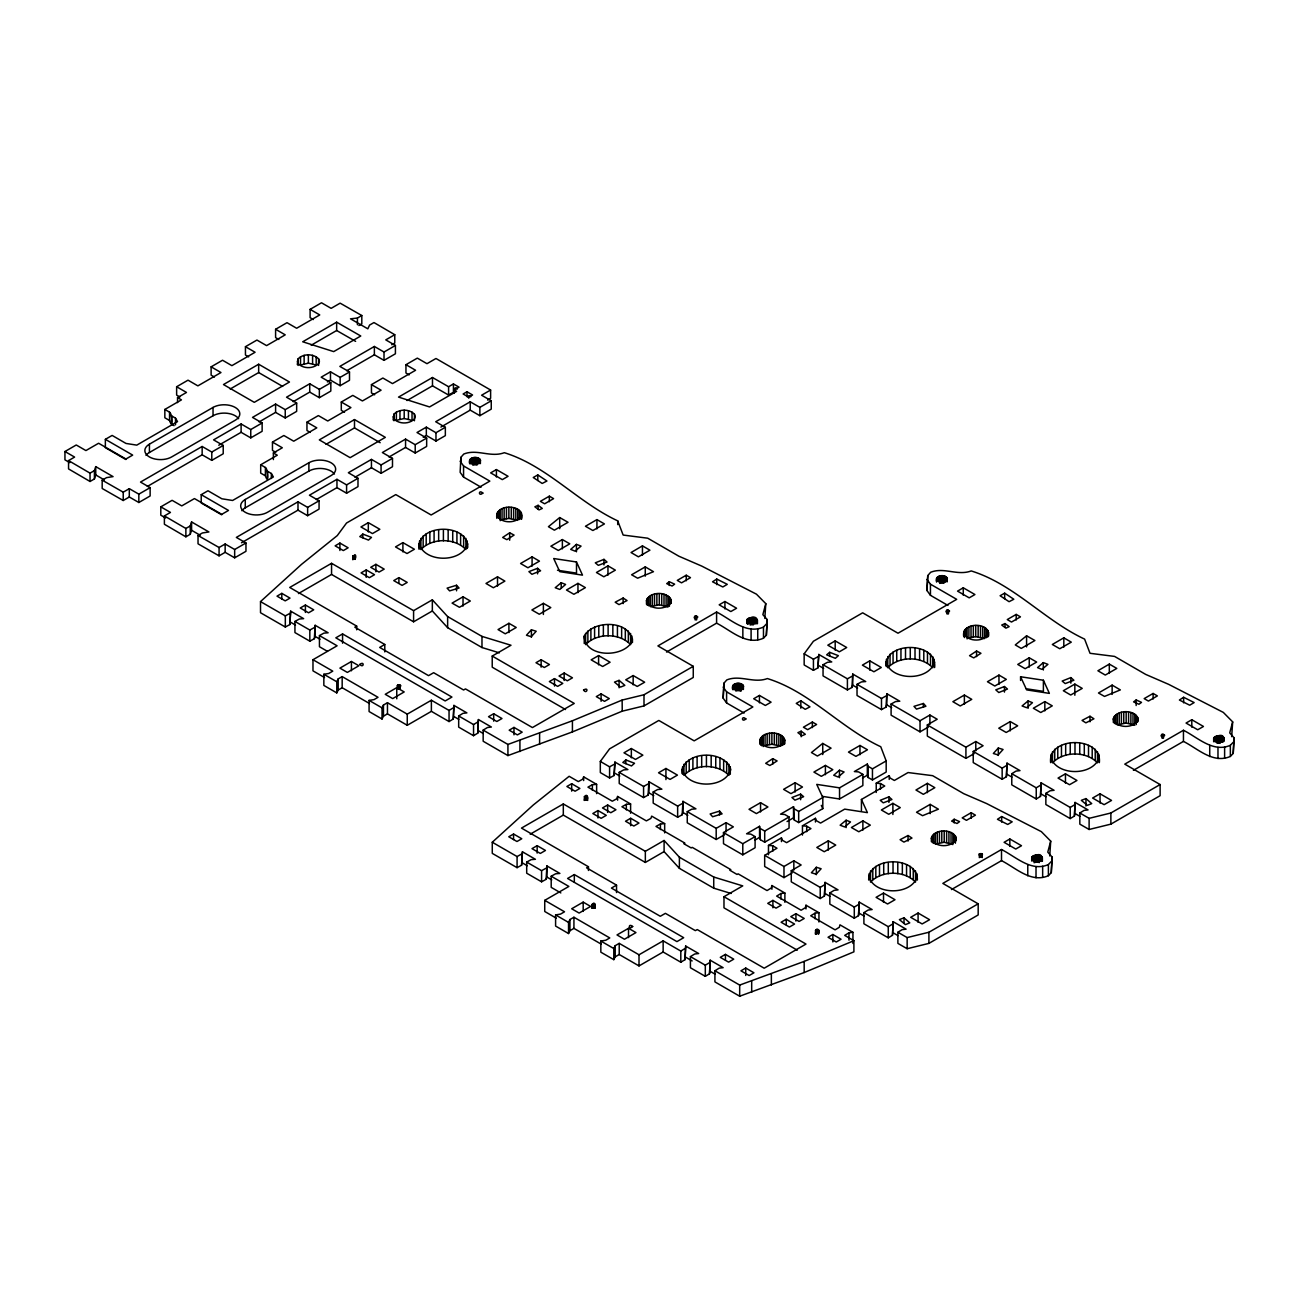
<?xml version="1.0" encoding="UTF-8"?>
<svg xmlns="http://www.w3.org/2000/svg" width="1299" height="1299" viewBox="0 0 1299 1299"><rect width="100%" height="100%" fill="white"/><g stroke="black" fill="none" stroke-linecap="round" stroke-linejoin="round"><path stroke-width="1.5" d="M125.841 459.505L105.365 447.668L105.365 439.338L132.677 455.105L125.922 459.018L98.61 443.251L85.913 450.574L76.251 444.989L64.95 451.516L64.95 459.846L69.789 462.639M64.95 451.516L74.611 457.086L68.555 460.593L68.555 468.923L90.037 481.474L94.421 478.941L95.736 474.947L95.736 466.617L113.062 476.619L106.567 477.626L102.183 480.159L102.183 488.489L123.226 500.505L129.299 496.997L138.831 502.502L150.132 495.974L150.132 487.645L140.503 482.075L202.157 446.483L211.786 452.036L223.217 445.443L223.217 453.773L211.786 460.366L202.157 454.812L147.339 486.459M90.037 481.474L90.037 473.145L68.555 460.593M94.421 478.941L94.421 470.611L95.736 466.617M123.226 500.505L123.226 492.175L129.299 488.668L138.831 494.156L150.132 487.645M129.299 496.997L129.299 488.668M138.831 502.502L138.831 494.156M146.024 455.429A15.685 9.061 0 0 1 149.434 452.49L149.434 444.161L213.036 407.431A15.685 9.061 0 0 1 235.216 407.431A15.685 9.061 0 0 1 235.216 420.243L171.614 456.956A15.685 9.061 0 0 1 149.434 456.956A15.685 9.061 0 0 1 149.434 444.161M221.691 514.826L201.215 503.005L201.215 494.675L228.51 510.442L221.756 514.339L194.444 498.572L181.763 505.896L172.101 500.326L160.8 506.854L160.8 515.183L165.623 517.976M160.8 506.854L170.461 512.423L164.388 515.93L164.388 524.26L185.871 536.812L190.255 534.279L191.586 530.284L191.586 521.954L208.912 531.957L202.417 532.963L198.033 535.497L198.033 543.826L219.076 555.842L225.149 552.335L234.664 557.823L245.966 551.312L245.966 542.966L236.337 537.413L297.991 501.82L307.636 507.373L319.067 500.781L319.067 509.111L307.636 515.703L297.991 510.15L241.484 542.771M164.843 409.445L164.843 417.775L169.552 420.503C172.702 430.229 172.702 414.267 169.552 412.173L164.843 409.445L181.454 399.865L177.541 397.608L177.541 402.609M169.552 420.503L169.552 412.173M171.533 423.929L171.533 415.599M175.511 424.805L175.511 418.148L171.322 415.729M214.4 377.067L211.12 375.167L211.12 366.838L220.976 372.537L197.87 385.868L188.014 380.169L176.632 386.745L176.632 395.091L179.911 396.974M185.871 536.812L185.871 528.466L164.388 515.93M190.255 534.279L190.255 525.949L191.586 521.954M202.157 454.812L202.157 446.483M211.786 460.366L211.786 452.036M149.434 452.49L213.036 415.761L213.036 407.431M219.076 555.842L219.076 547.512L225.149 544.005L234.664 549.493L245.966 542.966M225.149 552.335L225.149 544.005M234.664 557.823L234.664 549.493M241.111 432.323L241.111 423.977L250.756 429.547L262.138 422.971L262.138 431.3L250.756 437.877L241.111 432.323L218.752 445.232M241.874 510.751A15.685 9.061 0 0 1 245.267 507.828L245.267 499.482L308.886 462.769A15.685 9.061 0 0 1 331.066 462.769A15.685 9.061 0 0 1 331.066 475.58L267.464 512.293A15.685 9.061 0 0 1 245.267 512.293A15.685 9.061 0 0 1 245.267 499.482M278.814 339.477L275.599 337.61L275.599 329.28L285.228 334.85L266.587 345.615L256.942 340.062L245.446 346.687L245.446 355.017L248.661 356.884M250.756 437.877L250.756 429.547M230.167 389.018L258.663 372.569L258.663 364.24L289.482 382.02L254.279 402.333L223.477 384.553L258.663 364.24M260.693 464.782L260.693 473.112L265.402 475.824C268.536 485.566 268.536 469.605 265.402 467.494L260.693 464.782L277.288 455.202L273.375 452.945L273.375 459.602M265.402 475.824L265.402 467.494M267.383 479.266L267.383 470.936M271.361 478.47L271.361 473.486L267.156 471.05M310.25 432.405L306.954 430.505L306.954 422.175L316.81 427.858L293.72 441.205L283.864 435.506L272.465 442.082L272.465 450.412L275.761 452.312M275.599 412.4L275.599 404.07L285.244 409.64L296.659 403.047L296.659 411.377L285.244 417.969L275.599 412.4L259.102 421.931M285.244 417.969L285.244 409.64M297.292 364.564L298.137 358.784C303.398 353.507 313.319 353.507 318.58 358.784L319.424 361.236L318.58 363.671C313.319 368.948 303.414 368.948 298.137 363.688L297.292 361.236M297.991 510.15L297.991 501.82M298.137 365.441L298.137 358.784M300.524 356.705L300.524 365.035L308.366 363.168L316.177 365.035L316.177 356.705M304.128 363.655L304.128 355.325M307.636 515.703L307.636 507.373M308.366 363.168L308.366 354.838M245.267 507.828L308.886 471.099L308.886 462.769M327.38 381.922L330.482 380.136L340.127 385.706L349.496 380.298L349.496 371.969L340.127 377.376L330.482 371.806L321.178 377.181L330.823 382.75L330.823 391.08L319.359 397.689L309.73 392.103L309.73 383.773L286.527 397.202L296.659 403.047M358.881 325.546L361.804 323.873L361.804 315.527L340.127 303.154L331.131 308.35L321.502 302.781L310.104 309.357L310.104 317.687L313.319 319.554M312.588 363.655L312.588 355.325M318.58 365.441L318.58 358.784M319.359 397.689L319.359 389.359L309.73 383.773M330.482 380.136L330.482 371.806M311.192 345.209L336.652 330.514L336.652 322.184L360.781 336.003L333.697 351.607L302.716 341.783L336.652 322.184M336.961 487.645L336.961 479.315L346.589 484.884L357.988 478.308L357.988 486.638L346.589 493.214L336.961 487.645L316.307 499.579M340.127 385.706L340.127 377.376M374.648 394.799L371.449 392.947L371.449 384.618L381.078 390.187L362.421 400.953L352.792 395.383L341.296 402.024L341.296 410.354L344.511 412.205M346.589 493.214L346.589 484.884M326.017 444.339L354.497 427.907L354.497 419.577L385.332 437.357L350.129 457.67L319.31 439.89L354.497 419.577M357.42 324.734L357.42 318.06L361.804 315.527M371.449 467.737L371.449 459.408L381.078 464.961L392.493 458.385L392.493 466.714L381.078 473.307L371.449 467.737L354.952 477.269M374.372 354.789L374.372 346.46L384.017 352.029L395.416 345.453L395.416 353.783L384.017 360.359L374.372 354.789L346.752 370.751M381.078 473.307L381.078 464.961M384.017 360.359L384.017 352.029M393.126 419.902L393.97 414.105C399.231 408.844 409.169 408.844 414.43 414.121L415.274 416.573L414.43 419.009C409.153 424.286 399.248 424.286 393.97 419.009L393.126 416.557M393.97 420.779L393.97 414.105M357.42 318.06L350.519 318.823L367.828 328.826L369.582 325.075L373.966 322.558L394.766 334.704L394.766 343.033L391.762 344.755M396.374 412.043L396.374 420.373L404.2 418.505L412.027 420.373L412.027 412.043M399.962 418.992L399.962 410.663M404.2 418.505L404.2 410.175M423.23 437.26L426.332 435.474L435.977 441.043L445.346 435.636L445.346 427.306L435.977 432.713L426.332 427.144L417.011 432.518L426.657 438.088L426.657 446.418L415.209 453.026L405.564 447.441L405.564 439.111L382.361 452.539L392.493 458.385M487.612 400.092L490.616 398.355L490.616 390.025L435.977 358.492L426.981 363.688L417.336 358.118L405.954 364.694L405.954 373.024L409.169 374.875M408.438 418.992L408.438 410.663M414.43 420.779L414.43 414.121M415.209 453.026L415.209 444.696L405.564 439.111M426.332 435.474L426.332 427.144M407.042 400.547L432.486 385.835L432.486 377.506L448.593 386.729L453.432 383.936L459.034 387.167L454.212 389.944L454.212 393.272M435.977 441.043L435.977 432.713M432.486 385.835L448.593 395.058L448.593 386.729M470.222 410.127L470.222 401.797L479.867 407.366L491.249 400.79L491.249 409.12L479.867 415.696L470.222 410.127L440.881 427.079M479.867 415.696L479.867 407.366M469.735 460.106C469.962 464.977 479.558 465.074 480.516 460.512C478.633 455.202 467.007 456.988 469.735 463.824M496.884 518.398C493.88 502.859 525.981 503.606 521.516 519.308M732.75 685.969C732.993 690.841 742.59 690.938 743.548 686.375C741.664 681.049 730.038 682.836 732.75 689.688M760.077 739.147C760.613 750.254 782.501 750.481 784.71 740.057C781.235 729.259 757.382 730.834 759.915 744.246M936.595 578.347C936.839 583.219 946.435 583.316 947.393 578.737C945.51 573.427 933.884 575.213 936.595 582.049M963.761 636.624C960.692 621.799 990.958 621.474 988.555 636.137M988.555 632.418C986.087 642.485 966.959 642.518 963.761 632.905M419.057 549.315C415.956 523.351 468.225 522.442 467.737 547.464M467.737 543.745C462.152 563.035 424.643 563.035 419.057 543.745M584.241 636.104C584.615 657.603 623.147 658.236 631.98 641.576C631.606 620.078 593.075 619.444 584.241 636.104L584.241 643.525M682.089 769.609C687.674 750.319 725.183 750.319 730.769 769.609C725.183 788.899 687.674 788.899 682.089 769.609L682.089 773.327M885.934 665.689C885.447 640.683 937.716 641.576 934.614 667.54M868.69 880.04C868.154 855.749 917.906 855.749 917.37 880.04M934.614 661.987C929.029 681.277 891.52 681.277 885.934 661.987M868.69 876.338C874.276 895.628 911.784 895.628 917.37 876.338M1050.647 762.643C1047.514 735.916 1102.461 735.916 1099.327 762.643M1099.327 757.073C1093.742 776.364 1056.233 776.364 1050.647 757.073M327.478 651.367L319.44 646.723L319.44 635.584L337.107 645.798L312.978 659.713L332.771 671.145L328.761 673.467L323.841 674.278L323.841 685.417L336.782 692.903L336.782 681.764L338.178 678.906L342.173 676.6L378.025 697.303L374.031 699.609L369.078 700.405L369.078 711.543L382.036 719.013L382.036 707.874L383.449 705.032L387.459 702.727L387.459 713.865L407.253 725.28L431.382 711.349L449.064 721.562L453.286 718.997L453.919 705.406L466.893 712.891L462.947 713.362L458.677 715.976L458.677 727.115L473.55 735.705L477.772 733.139L478.405 719.549L491.379 727.034L487.45 727.505L483.163 730.119L483.163 741.242L507.925 755.58L572.421 731.905L622.14 711.202L643.995 705.893L693.26 677.461L693.26 666.322L657.911 645.912L716.593 612.024L716.593 623.163C730.899 630.372 746.178 645.847 763.471 638.215L766.361 635.162L767.173 619.542L762.854 614.654L765.793 603.645L756.44 594.163L701.769 566.104L678.809 556.183L647.714 538.192L623.147 535.058L617.723 520.867C577.617 502.145 547.025 465.886 504.353 452.702C490.551 457.865 477.106 448.642 463.775 454.049L460.885 457.345L460.138 472.333L463.564 477.09L481.068 487.19M766.361 635.162L767.173 619.542M951.453 889.555L1001.513 860.652C1015.834 867.862 1031.097 883.336 1048.39 875.705L1051.281 872.652L1052.093 857.031L1047.773 852.144L1050.712 841.135L1041.36 831.652L986.688 803.594L963.728 793.673L932.65 775.682L908.066 772.548L894.361 780.472L890.026 777.971L889.214 775.698L876.24 783.183L876.24 792.471M1051.281 872.652L1052.093 857.031M928.265 727.115L920.033 731.857L891.098 715.164L891.098 704.026L920.033 720.734L929.905 715.035L937.196 719.24L927.324 724.939L965.92 747.217L975.793 741.518L983.099 745.74L973.227 751.439L973.227 762.578L1002.162 779.286L1006.4 776.721L1007.017 763.13L1019.991 770.616L1016.062 771.086L1011.775 773.701L1011.775 784.84L1036.245 798.966L1040.483 796.401L1041.1 782.81L1054.074 790.295L1050.144 790.766L1045.857 793.38L1045.857 804.519L1070.214 818.581L1074.452 816.016L1075.069 802.425L1088.042 809.91L1084.113 810.381L1079.826 812.995L1079.826 824.134L1089.114 829.476L1110.872 824.134L1160.121 795.686L1160.121 784.547L1124.772 764.137L1183.454 730.265L1183.454 741.404C1197.775 748.614 1213.055 764.072 1230.348 756.44L1233.222 753.404L1234.05 737.783L1229.715 732.88L1232.67 721.871L1223.317 712.404L1168.645 684.346L1145.686 674.408L1114.591 656.417L1090.023 653.3L1084.6 639.108C1044.493 620.37 1013.902 584.128 971.23 570.943C957.428 576.09 943.983 566.884 930.652 572.274L927.762 575.587L926.999 590.558L930.441 595.315L947.945 605.431M1233.222 753.404L1234.05 737.783M744.1 713.054L726.596 702.954L723.17 698.18L723.916 683.209L726.807 679.913C740.138 674.506 753.582 683.712 767.384 678.565C810.056 691.75 840.648 727.992 880.754 746.73L886.178 760.922L886.178 772.061L872.457 779.968L868.138 777.484L867.326 775.211L867.326 764.072L854.352 771.557L858.59 771.915L862.861 774.383L862.861 785.522L839.544 798.982L822.429 796.384M723.17 698.18L723.916 683.209M926.999 590.558L927.762 575.587M646.48 600.56C649.679 590.964 668.806 590.996 671.274 601.047C668.059 610.644 648.932 610.611 646.48 600.56L646.48 604.262M746.795 619.818C755.693 633.928 763.552 609.361 746.795 619.818L746.795 623.536M931.399 838.05C934.598 828.453 953.726 828.486 956.194 838.537C952.979 848.133 933.851 848.101 931.399 838.05L931.399 841.752M1031.715 857.308C1040.613 871.418 1048.472 846.851 1031.715 857.308L1031.715 861.026M1113.357 718.785C1116.555 709.189 1135.683 709.222 1138.135 719.273C1134.936 728.885 1115.809 728.853 1113.357 718.785L1113.357 722.504M1213.672 738.059C1222.57 752.17 1230.429 727.586 1213.672 738.059L1213.672 741.761M453.286 718.997L453.919 705.406M477.772 733.139L478.405 719.549M560.827 892.933L551.198 887.363L551.198 876.224L568.865 886.438L544.736 900.353L564.529 911.784L560.519 914.106L555.599 914.918L555.599 926.057L568.54 933.543L568.54 922.404L569.936 919.546L573.931 917.24L609.783 937.943L605.789 940.249L600.836 941.044L600.836 952.183L613.794 959.652L613.794 948.53L615.206 945.688L619.217 943.366L619.217 954.505L639.011 965.92L663.139 952.005L680.806 962.202L685.044 959.636L685.677 946.045L698.651 953.531L694.705 954.002L690.418 956.616L690.418 967.755L705.308 976.345L709.53 973.779L710.163 960.188L723.137 967.674L719.191 968.145L714.921 970.759L714.921 981.898L739.683 996.219L804.178 972.545L853.898 951.842L853.898 940.703L844.707 935.394L848.994 932.796L852.94 932.325L852.94 943.464M685.044 959.636L685.677 946.045M709.53 973.779L710.163 960.188M784.888 902.302L784.888 893.03L771.915 885.545L771.281 887.996L767.043 890.562L738.108 873.837L737.036 874.454L729.794 870.216L730.817 869.632L692.221 847.354L691.198 847.938L683.842 843.749L684.914 843.132L655.979 826.424L660.428 823.988L664.666 823.631L664.666 832.903M818.955 921.998L818.955 912.71L805.981 905.224L805.364 907.676L801.126 910.242L776.656 896.099L780.943 893.501L784.888 893.03M792.195 872.863L783.979 877.621L764.673 866.482L764.673 855.343L783.979 866.482L793.835 860.782L801.142 864.988L791.27 870.687L791.27 881.826L820.221 898.535L824.443 895.969L825.076 882.378L838.05 889.88L834.104 890.351L829.834 892.949L829.834 904.088L854.287 918.214L858.525 915.649L859.159 902.074L872.132 909.56L868.187 910.031L863.9 912.629L863.9 923.768L888.272 937.829L892.494 935.264L893.127 921.673L906.101 929.175L902.156 929.646L897.885 932.244L897.885 943.383L907.157 948.725L928.915 943.383L978.179 914.951L978.179 903.812L942.83 883.401L1001.513 849.514C1015.834 856.723 1031.097 872.197 1048.39 864.566L1051.281 861.513M824.443 895.969L825.076 882.378M858.525 915.649L859.159 902.074M892.494 935.264L893.127 921.673M1006.4 776.721L1007.017 763.13M1040.483 796.401L1041.1 782.81M1074.452 816.016L1075.069 802.425M764.819 618.454L765.793 603.645M1049.738 855.944L1050.712 841.135M1231.679 736.679L1232.67 721.871M460.138 461.194L463.564 465.951L489.837 481.117L431.138 514.989L395.789 494.594L346.541 523.026L337.285 535.578L301.514 564.367L260.514 601.599L260.514 612.738L285.325 627.027L289.839 624.559L290.667 611.147L303.641 618.649L299.387 619.006L294.938 621.442L294.938 632.581L309.828 641.17L314.342 638.702L315.154 636.429L315.154 625.29L328.127 632.775L323.873 633.149L319.44 635.584M289.839 624.559L290.667 611.147M314.342 638.702L315.154 625.29M596.631 793.624L596.631 784.352L583.657 776.851L582.845 779.124L578.315 781.592L569.141 776.299L533.272 805.007L492.272 842.239L492.272 853.378L517.083 867.667L521.597 865.199L522.425 851.787L535.399 859.289L531.145 859.646L526.696 862.081L526.696 873.22L541.586 881.81L546.1 879.342L546.911 877.069L546.911 865.93L559.885 873.431L555.631 873.789L551.198 876.224M521.597 865.199L522.425 851.787M546.1 879.342L546.911 865.93M723.17 687.057L726.596 691.815L752.868 706.965L694.169 740.852L658.82 720.442L609.572 748.874L600.317 761.441L600.317 772.58L609.588 777.955L614.102 775.487L614.93 762.075L627.904 769.56L623.65 769.917L619.201 772.369L619.217 783.508L643.573 797.57L648.087 795.102L648.899 792.828L648.899 781.689L661.873 789.175L657.619 789.532L653.186 791.984L653.186 803.123L677.64 817.233L682.154 814.765L682.965 812.492L682.965 801.353L695.939 808.839L691.701 809.212L687.252 811.648L687.252 822.787L716.187 839.495L724.42 834.737M614.102 775.487L614.93 762.075M630.6 813.239L630.6 803.951L617.626 796.466L616.814 798.739L612.3 801.207L587.944 787.145L592.376 784.71L596.631 784.352M648.087 795.102L648.899 781.689M682.154 814.765L682.965 801.353M926.999 579.419L930.441 584.177L956.697 599.342L898.015 633.23L862.666 612.819L813.418 641.251L804.162 653.819L804.162 664.958L813.434 670.333L817.948 667.865L818.776 654.452L831.75 661.938L827.495 662.295L823.046 664.747L823.046 675.886L847.403 689.948L851.917 687.463L852.745 685.19L852.745 674.051L865.719 681.553L861.464 681.91L857.015 684.346L857.031 695.485L881.485 709.611L885.999 707.143L886.811 704.87L886.811 693.731L899.785 701.216L895.547 701.574L891.098 704.026M817.948 667.865L818.776 654.452M851.917 687.463L852.745 674.051M885.999 707.143L886.811 693.731M521.516 515.589C517.018 523.968 500.212 524 496.884 514.68M336.782 692.903L338.178 690.045L338.178 678.906M568.54 933.543L569.936 930.685L569.936 919.546M382.036 719.013L383.449 716.171L383.449 705.032M613.794 959.652L615.206 956.811L615.206 945.688M815.447 930.474C823.469 937.391 815.675 921.527 815.447 934.192M531.421 629.788L526.468 635.243L531.226 636.705L536.211 631.249L531.421 629.788L531.421 637.224M816.34 867.277L811.388 872.733L816.145 874.195L821.13 868.739L816.34 867.277L816.34 874.714M998.298 748.029L993.345 753.485L998.103 754.93L1003.072 749.474L998.298 748.029L998.298 755.45M465.886 538.371L465.886 549.509C454.601 537.705 432.194 537.705 420.908 549.509L420.908 538.371M630.6 633.457L630.6 644.596C619.314 632.808 596.907 632.808 585.622 644.596L585.622 633.457M728.918 764.234L728.918 775.373C717.633 763.568 695.225 763.568 683.94 775.373L683.94 764.234M932.763 656.596L932.763 667.735C921.478 655.946 899.07 655.946 887.785 667.735L887.785 656.596M915.519 870.947L915.519 882.086C904.234 870.298 881.826 870.298 870.541 882.086L870.541 870.947M1097.476 751.699L1097.476 762.838C1086.191 751.033 1063.767 751.033 1052.499 762.838L1052.499 751.699M716.593 612.024C730.899 619.25 746.178 634.708 763.471 627.076L766.361 624.023M1183.454 730.265C1197.775 737.475 1213.055 752.933 1230.348 745.301L1233.222 742.265M584.274 796.725C590.688 805.266 586.109 787.08 584.274 800.444M591.938 904.51C598.287 912.824 593.611 895.011 591.938 908.212M979.332 853.898C978.423 858.964 986.802 852.404 979.332 853.898L979.332 857.616M576.447 544.378L570.683 549.396L575.051 551.133L581.059 546.116L576.447 544.378L576.447 551.799M839.463 770.226L833.714 775.243L838.082 776.997L844.09 771.979L839.463 770.226L839.479 777.663M1043.308 662.604L1037.544 667.621L1041.928 669.375L1047.936 664.357L1043.308 662.604L1043.308 670.024M362.811 534.084L359.791 536.617L368.478 540.092L371.498 537.413L362.811 534.084L362.827 537.802M561.217 582.715L555.209 587.716L559.82 589.47L565.585 584.453L561.217 582.715L561.217 588.285M625.842 759.947L622.822 762.481L631.509 765.939L634.529 763.276L625.842 759.947L625.842 763.666M829.688 652.325L826.667 654.842L835.354 658.317L838.375 655.654L829.688 652.325L829.688 656.044M846.136 820.205L840.128 825.206L844.74 826.96L850.504 821.942L846.136 820.205L846.136 827.625M1028.077 700.94L1022.069 705.958L1026.697 707.711L1032.461 702.694L1028.077 700.94L1028.077 708.361M559.707 517.554L548.422 526.696L554.381 530.187L568.036 522.295L559.707 517.554L559.707 528.693M822.738 743.418L811.453 752.543L817.396 756.034L831.068 748.159L822.738 743.418L822.738 754.557M1026.583 635.796L1015.298 644.921L1021.241 648.412L1034.913 640.521L1026.583 635.796L1026.583 646.918M669.277 581.741L666.696 583.641L672.103 586.028L674.636 584.144L669.277 581.741L669.277 585.459M954.197 819.231L951.631 821.13L957.022 823.517L959.571 821.634L954.197 819.231L954.197 822.949M1136.154 699.966L1133.572 701.882L1138.979 704.269L1141.512 702.369L1136.154 699.966L1136.154 705.536M352.76 555.923C357.128 565.438 356.283 546.441 352.76 559.642M509.679 532.801L502.664 537.461L506.854 539.67L514.095 535.074L509.679 532.801L509.679 540.222M772.71 758.665L765.696 763.309L769.885 765.517L777.111 760.938L772.71 758.665L772.71 764.234M976.556 651.026L969.541 655.686L973.73 657.895L980.956 653.3L976.556 651.026L976.556 656.596M716.756 579.062L712.534 581.806L722.829 586.969L727.278 584.339L716.756 579.062L716.756 584.631M1183.633 697.287L1179.395 700.031L1189.705 705.211L1194.154 702.564L1183.633 697.287L1183.633 702.856M1001.675 816.551L997.453 819.296L1007.748 824.459L1012.197 821.829L1001.675 816.551L1001.675 822.121M818.955 912.71L815.025 913.181L810.738 915.779L835.095 929.857L839.333 927.275L839.95 924.839L852.94 932.325M449.064 721.562L449.048 710.423L453.286 707.858M473.55 735.705L473.55 724.566L477.772 722M680.806 962.202L680.806 951.063L685.044 948.497M1002.162 779.286L1002.162 768.147L1006.4 765.582M820.221 898.535L820.221 887.396L824.443 884.83M705.308 976.345L705.308 965.206L709.53 962.64M1036.245 798.966L1036.245 787.827L1040.483 785.262M854.287 918.214L854.287 907.092L858.525 904.526M1070.214 818.581L1070.214 807.442L1074.452 804.877M888.272 937.829L888.272 926.69L892.494 924.125M642.453 545.872L631.038 552.53L638.41 556.833L649.922 550.191L642.453 545.872L642.453 555.16M1109.314 664.098L1097.899 670.771L1105.287 675.058L1116.799 668.417L1109.314 664.098L1109.314 673.385M927.372 783.362L915.957 790.019L923.329 794.322L934.842 787.681L927.372 783.362L927.372 792.65M368.315 522.653L360.943 526.956L372.456 533.58L379.844 529.294L368.315 522.653L368.315 531.941M402.901 542.625L395.513 546.911L407.025 553.536L414.413 549.25L402.901 542.625L402.901 551.896M631.346 748.516L623.975 752.803L635.487 759.444L642.875 755.157L631.346 748.516L631.346 757.788M835.192 640.894L827.82 645.181L839.333 651.806L846.704 647.519L835.192 640.894L835.192 650.166M665.932 768.472L658.544 772.775L670.057 779.4L677.445 775.113L665.932 768.472L665.932 779.611M869.762 660.85L862.39 665.137L873.902 671.778L881.29 667.491L869.762 660.85L869.762 670.138M562.37 539.556L550.873 546.213L558.31 550.467L569.79 543.826L562.37 539.556L562.37 548.844M596.939 519.6L585.443 526.257L592.88 530.512L604.425 523.919L596.939 519.6L596.939 528.888M543.388 603.337L531.892 609.978L539.312 614.248L550.808 607.591L543.388 603.337L543.388 614.476M577.958 583.381L566.478 590.022L573.898 594.293L585.394 587.635L577.958 583.381L577.958 592.653M825.401 765.42L813.905 772.077L821.341 776.331L832.821 769.69L825.401 765.42L825.401 774.707M859.97 745.464L848.474 752.105L855.911 756.375L867.456 749.783L859.97 745.464L859.97 754.735M1029.246 657.797L1017.75 664.438L1025.171 668.709L1036.667 662.052L1029.246 657.797L1029.246 667.069M1063.816 637.825L1052.32 644.483L1059.757 648.737L1071.285 642.144L1063.816 637.825L1063.816 647.113M1010.249 721.578L998.769 728.219L1006.189 732.474L1017.685 725.832L1010.249 721.578L1010.249 730.85M1044.834 701.606L1033.338 708.247L1040.775 712.518L1052.271 705.86L1044.834 701.606L1044.834 710.894M828.307 840.826L816.811 847.468L824.248 851.738L835.744 845.081L828.307 840.826L828.307 850.114M862.877 820.871L851.397 827.512L858.818 831.766L870.314 825.125L862.877 820.871L862.877 830.142M275.599 329.28L287.014 322.688L296.643 328.257L319.749 314.926L310.104 309.357M211.12 366.838L222.535 360.245L231.888 365.652L255.091 352.256L245.446 346.687M105.365 439.338L112.136 435.425L126.003 443.446L136.768 445.135L177.508 421.607L175.511 418.148M177.541 397.608L186.488 392.444L176.632 386.745M90.037 473.145L94.421 470.611M374.372 346.46L339.851 366.399L349.496 371.969M394.766 334.704L385.771 339.883L395.416 345.453M241.111 423.977L213.588 439.874L223.217 445.443M275.599 404.07L252.509 417.401L262.138 422.971M293.152 401.7L309.73 392.103M319.359 389.359L330.823 382.75M371.449 384.618L382.864 378.025L392.493 383.595L415.583 370.264L405.954 364.694M306.954 422.175L318.369 415.583L327.738 420.99L350.925 407.594L341.296 402.024M201.215 494.675L207.986 490.762L221.853 498.784L232.618 500.472L273.358 476.944L271.361 473.486M273.375 452.945L282.321 447.782L272.465 442.082M432.486 377.506L398.549 397.104L429.547 406.944L456.631 391.34L454.212 389.944M185.871 528.466L190.255 525.949M448.593 395.058L453.432 392.266L453.432 383.936M466.991 391.762L463.126 393.987L468.728 397.218L472.576 394.993L466.991 391.762L466.991 396.747M470.222 401.797L435.701 421.737L445.346 427.306M490.616 390.025L481.604 395.221L491.249 400.79M336.961 479.315L309.422 495.211L319.067 500.781M371.449 459.408L348.343 472.739L357.988 478.308M389.002 457.021L405.564 447.441M415.209 444.696L426.657 438.088M339.916 543.063L335.126 545.84L343.326 550.581L348.132 547.805L339.916 543.063L339.916 550.5M413.585 610.66L432.34 599.829L432.34 610.968L413.585 621.799L413.585 610.66L331.554 563.311L289.726 587.457L356.689 626.102L356.689 629.82M281.802 593.367L277.012 596.144L285.212 600.869L290.018 598.108L281.802 593.367L281.802 598.936M496.413 469.572L490.665 472.885L502.323 479.623L508.071 476.295L496.413 469.572L496.413 476.993M298.445 593.562L331.554 574.45L413.585 621.799M305.411 605.025L300.248 607.997L308.561 612.803L313.709 609.816L305.411 605.025L305.411 612.446M366.221 569.92L361.073 572.891L369.371 577.682L374.518 574.71L366.221 569.92L366.221 577.341M375.882 564.334L370.735 567.306L379.032 572.096L384.195 569.124L375.882 564.334L375.882 571.755M398.907 577.633L393.759 580.604L402.073 585.394L407.22 582.423L398.907 577.633L398.907 583.202M549.347 496.169L540.384 501.349L544.638 503.801L553.585 498.637L549.347 496.169L549.347 501.739M342.563 633.928L335.824 637.825L445.184 700.957L451.938 697.06L342.563 633.928L342.563 643.2M356.689 626.102L354.822 627.19L384.78 644.483L384.78 651.919M463.029 596.793L452.084 603.109L459.44 607.299L470.319 601.015L463.029 596.793L463.029 606.081M351.428 661.483L339.916 668.124L347.353 672.427L358.865 665.77L351.428 661.483L351.428 670.771M384.78 644.483L379.681 647.422L428.54 675.642L433.639 672.703L463.597 689.996L465.48 688.908L532.428 727.57L574.255 703.425L492.224 656.06L510.978 645.246L481.978 636.396L447.635 616.57L432.34 599.829M338.178 690.045L342.173 687.723L369.484 703.506M396.763 687.658L385.251 694.299L392.688 698.602L404.2 691.945L396.763 687.658L396.763 698.797M508.916 623.293L498.037 629.577L505.279 633.815L516.223 627.498L508.916 623.293L508.916 632.581M383.449 716.171L387.459 713.865M645.262 566.884L631.59 574.775L637.647 578.201L653.462 571.69L645.262 566.884L645.262 576.155M387.459 702.727L407.253 714.141L431.382 700.226L449.048 710.423M686.245 575.213L677.282 580.393L681.537 582.845L690.5 577.665L686.245 575.213L686.245 580.783M541.147 659.746L535.984 662.717L544.297 667.507L549.445 664.536L541.147 659.746L541.147 667.166M493.685 713.736L488.521 716.707L496.835 721.497L501.982 718.526L493.685 713.736L493.685 721.156M554.494 678.614L549.347 681.585L557.661 686.392L562.808 683.404L554.494 678.614L554.511 686.051M564.172 673.028L559.025 676.016L567.322 680.806L572.469 677.834L564.172 673.028L564.172 680.465M724.923 601.502L719.175 604.814L730.834 611.553L736.582 608.241L724.923 601.502L724.923 608.922M513.982 727.408L509.176 730.184L517.392 734.909L522.182 732.149L513.982 727.408L513.982 734.828M666.533 652.066L716.593 623.163M601.096 693.861L596.29 696.621L604.506 701.363L609.296 698.602L601.096 693.861L601.096 701.281M483.163 730.119L507.925 744.441L572.421 720.766L622.14 700.064L643.995 694.754L693.26 666.322M571.674 783.719L566.884 786.48L575.084 791.221L579.89 788.444L571.674 783.719L571.674 791.14M645.343 851.3L664.098 840.469L664.098 851.608L645.343 862.439L645.343 851.3L563.311 803.951L521.484 828.096L588.447 866.742L588.447 870.46M513.56 834.007L508.77 836.783L516.97 841.508L521.776 838.748L513.56 834.007L513.56 839.576M759.444 695.436L753.696 698.748L765.355 705.471L771.086 702.158L759.444 695.436L759.444 702.856M530.203 834.202L563.311 815.09L645.343 862.439M963.273 587.798L957.542 591.126L969.2 597.849L974.932 594.536L963.273 587.798L963.273 595.234M537.153 845.665L532.005 848.637L540.319 853.443L545.466 850.455L537.153 845.665L537.153 853.102M597.978 810.56L592.831 813.531L601.128 818.321L606.276 815.35L597.978 810.56L597.978 817.98M607.64 804.974L602.492 807.946L610.79 812.736L615.953 809.764L607.64 804.974L607.64 812.395M630.664 818.273L625.517 821.244L633.815 826.034L638.978 823.063L630.664 818.273L630.664 825.693M812.362 722.033L803.415 727.213L807.669 729.665L816.616 724.485L812.362 722.033L812.362 727.602M1016.208 614.411L1007.261 619.574L1011.499 622.042L1020.462 616.863L1016.208 614.411L1016.208 619.98M574.32 874.568L567.582 878.465L676.941 941.613L683.696 937.699L574.32 874.568L574.32 881.989M588.447 866.742L586.563 867.829L616.538 885.122L616.538 892.559M583.186 902.123L571.674 908.764L579.11 913.067L590.623 906.426L583.186 902.123L583.186 911.411M616.538 885.122L611.439 888.078L660.298 916.282L665.397 913.343L695.355 930.636L697.238 929.564L764.185 968.21L805.997 944.064L723.981 896.716L742.736 885.886L713.736 877.036L679.393 857.21L664.098 840.469M687.252 811.648L716.187 828.356L726.06 822.657L733.35 826.862L723.478 832.562L723.494 843.701L742.784 854.839L755.092 847.744L755.092 836.605L750.838 834.137L746.584 833.779L759.558 826.294L760.37 839.69L764.705 842.19L789.061 828.129L789.061 816.99L784.807 814.522L780.553 814.164L793.527 806.679L794.355 820.091L798.674 822.576L822.803 808.644L822.803 797.505L816.73 784.385L839.544 787.843L862.861 774.383M569.936 930.685L573.931 928.379L601.242 944.146M723.478 832.562L742.784 843.701L755.092 836.605M760.37 828.567L764.705 831.051L789.061 816.99M794.355 808.952L798.674 811.437L822.803 797.505M867.326 764.072L868.138 766.345L872.457 768.846L886.178 760.922M754.703 840.226L759.558 837.417L759.558 826.294M787.048 821.553L793.527 817.818L793.527 806.679M862.455 778.02L867.326 775.211M768.472 854.693L768.472 845.405L781.446 837.92L782.274 840.193L786.593 842.678L810.949 828.616L806.695 826.164L802.457 825.791L802.457 835.078M802.457 825.791L815.431 818.305L816.243 820.578L820.562 823.079L844.691 809.131L867.423 812.638L861.432 799.47L884.749 786.009L880.495 783.557L876.24 783.183M628.521 928.298L617.009 934.939L624.446 939.242L635.958 932.585L628.521 928.298L628.521 937.586M764.673 855.343L776.981 848.231L772.726 845.763L768.472 845.405M615.206 956.811L619.217 954.505M927.324 724.939L927.324 736.078L965.92 758.356L974.153 753.615M619.217 943.366L639.011 954.781L663.139 940.866L680.806 951.063M1112.139 685.109L1098.467 693L1104.523 696.426L1120.339 689.915L1112.139 685.109L1112.139 694.397M930.181 804.373L916.526 812.248L922.566 815.691L938.381 809.18L930.181 804.373L930.181 813.645M772.905 900.386L767.741 903.357L776.055 908.147L781.202 905.176L772.905 900.386L772.905 907.806M1153.122 693.455L1144.159 698.618L1148.413 701.07L1157.377 695.907L1153.122 693.455L1153.122 699.024M725.443 954.375L720.279 957.347L728.593 962.137L733.74 959.165L725.443 954.375L725.443 959.945M786.252 919.254L781.105 922.241L789.402 927.031L794.566 924.06L786.252 919.254L786.252 924.823M795.93 913.684L790.782 916.656L799.08 921.446L804.227 918.474L795.93 913.684L795.93 921.105M971.165 812.703L962.202 817.883L966.456 820.335L975.419 815.155L971.165 812.703L971.165 818.273M745.74 968.047L740.933 970.824L749.15 975.549L753.94 972.789L745.74 968.047L745.74 975.468M1191.8 719.727L1186.052 723.056L1197.71 729.778L1203.459 726.466L1191.8 719.727L1191.8 727.164M832.854 934.501L828.048 937.261L836.264 942.002L841.054 939.242L832.854 934.501L832.854 941.921M1009.843 838.992L1004.095 842.304L1015.753 849.043L1021.501 845.73L1009.843 838.992L1009.843 846.412M1133.41 770.307L1183.454 741.404M1079.826 812.995L1089.114 818.338L1110.872 812.995L1160.121 784.547M897.885 932.244L907.157 937.586L928.915 932.244L978.179 903.812M497.517 576.821L485.988 583.462L493.376 587.749L504.889 581.108L497.517 576.821L497.517 586.109M532.087 556.865L520.574 563.49L527.946 567.777L539.458 561.152L532.087 556.865L532.087 566.137M607.964 565.861L596.452 572.502L603.84 576.788L615.353 570.147L607.964 565.861L607.964 575.148M598.595 655.589L591.159 659.843L602.655 666.501L610.092 662.23L598.595 655.589L598.595 664.861M633.165 675.545L625.745 679.815L637.224 686.457L644.661 682.202L633.165 675.545L633.165 684.833M760.548 802.685L749.02 809.309L756.408 813.596L767.92 806.971L760.548 802.685L760.548 811.956M795.118 782.712L783.589 789.354L790.977 793.64L802.49 787.015L795.118 782.712L795.118 792M964.378 695.046L952.865 701.687L960.253 705.974L971.766 699.349L964.378 695.046L964.378 704.334M998.963 675.09L987.435 681.731L994.823 686.018L1006.335 679.377L998.963 675.09L998.963 684.378M1074.841 684.102L1063.329 690.727L1070.701 695.014L1082.229 688.389L1074.841 684.102L1074.841 695.241M892.884 803.35L881.371 809.991L888.76 814.278L900.272 807.637L892.884 803.35L892.884 814.489M1065.456 773.814L1058.035 778.085L1069.515 784.726L1076.952 780.472L1065.456 773.814L1065.456 783.102M883.515 893.079L876.078 897.333L887.574 903.99L895.011 899.72L883.515 893.079L883.515 902.35M1100.042 793.786L1092.605 798.041L1104.101 804.682L1111.538 800.428L1100.042 793.786L1100.042 803.058M918.084 913.035L910.664 917.305L922.144 923.946L929.581 919.692L918.084 913.035L918.084 922.322M537.802 474.931L533.24 477.512L542.186 483.455L546.944 481.02L537.802 474.931L537.802 480.5M800.833 700.794L796.255 703.376L805.218 709.319L809.975 706.867L800.833 700.794L800.833 708.215M1004.663 593.172L1000.1 595.738L1009.063 601.697L1013.821 599.245L1004.663 593.172L1004.663 598.742M630.6 803.951L626.345 804.325L621.912 806.76L646.366 820.887L650.88 818.402L651.692 816.129L664.666 823.631M260.514 601.599L285.325 615.888L289.839 613.42M294.938 621.442L309.828 630.031L314.342 627.563M600.317 761.441L609.588 766.816L614.102 764.348M804.162 653.819L813.434 659.194L817.948 656.726M619.201 772.369L643.573 786.431L648.087 783.963M492.272 842.239L517.083 856.544L521.597 854.06M823.046 664.747L847.403 678.809L851.917 676.324M526.696 862.081L541.586 870.671L546.1 868.203M653.186 791.984L677.64 806.094L682.154 803.626M857.015 684.346L881.485 698.472L885.999 696.004M623.13 598.027L615.174 602.2L619.006 604.62L627.06 600.576L623.13 598.027L623.13 603.597M1089.991 716.252L1082.051 720.425L1085.867 722.845L1093.937 718.802L1089.991 716.252L1089.991 721.822M908.05 835.517L900.093 839.69L903.925 842.109L911.979 838.066L908.05 835.517L908.05 841.086M397.754 684.979L396.893 686.034L398.062 686.992L400.936 685.84L397.754 684.979L397.754 688.697M538.127 505.327L534.863 506.805L538.988 509.906L542.3 508.429L538.127 505.327L538.127 509.046M1005.004 623.569L1001.74 625.03L1005.864 628.148L1009.161 626.654L1005.004 623.569L1005.004 627.271M801.158 731.191L797.895 732.652L802.019 735.77L805.331 734.292L801.158 731.191L801.158 736.76M667.93 595.916L667.93 607.055L659.291 604.782L650.409 606.698L650.409 595.575M1134.806 725.28L1126.168 723.023L1117.286 724.939L1117.286 713.801M952.865 833.406L952.865 844.545L944.211 842.272L935.329 844.188L935.329 833.065M714.921 970.759L739.683 985.08L804.178 961.406L853.898 940.703M603.986 559.366L595.299 562.824L598.336 565.357L607.023 562.029L603.986 559.366L603.986 564.935M1070.863 677.591L1062.176 681.066L1065.196 683.583L1073.883 680.254L1070.863 677.591L1070.863 683.16M888.906 796.855L880.219 800.314L883.255 802.847L891.942 799.518L888.906 796.855L888.906 802.425M695.062 616.148C691.003 620.354 702.791 616.652 695.062 616.148L695.062 619.867M1161.939 734.39C1157.88 738.595 1169.668 734.893 1161.939 734.39L1161.939 738.092M537.591 568.296L528.904 571.625L531.941 574.288L540.611 570.813L537.591 568.296L537.591 573.866M1004.468 686.522L995.781 689.85L998.801 692.529L1007.488 689.055L1004.468 686.522L1004.468 692.091M800.622 794.16L791.935 797.489L794.956 800.152L803.643 796.677L800.622 794.16L800.622 799.729M619.087 680.367L614.476 682.105L620.484 687.122L624.851 685.369L619.087 680.367L619.087 687.788M1085.964 798.593L1081.336 800.346L1087.344 805.364L1091.728 803.61L1085.964 798.593L1085.964 806.013M904.007 917.841L899.395 919.595L905.403 924.612L909.771 922.858L904.007 917.841L904.007 923.41M946.874 610.189C942.636 614.313 954.603 610.806 946.874 610.189L946.874 613.907M517.749 509.208L517.749 520.347L508.851 518.415L502.047 519.762L502.047 508.623M984.61 627.433L984.61 638.572L975.728 636.656L968.908 637.988L968.908 626.849M780.78 735.055L780.78 746.194L771.882 744.278L765.062 745.626L765.062 734.487M456.534 585.264L447.1 588.138L449.616 590.883L459.067 588.009L456.534 585.264L456.55 590.834M923.41 703.49L913.976 706.364L916.493 709.108L925.927 706.25L923.41 703.49L923.41 707.208M719.565 811.112L710.131 813.986L712.648 816.746L722.098 813.872L719.565 811.112L719.565 814.83M576.512 561.98L553.699 558.521L559.772 571.641L582.504 575.148L576.512 561.98L576.512 573.119L557.498 570.245M1020.576 676.763L1043.389 680.221L1049.381 693.39L1026.648 689.883L1020.576 676.763L1020.576 680.465M1026.275 688.762L1043.389 691.36L1043.389 680.221M432.34 610.968L447.635 627.693L481.978 647.535L499.384 652.845M664.098 851.608L679.393 868.349L713.736 888.175L731.142 893.485M102.183 480.159L123.226 492.175M198.033 535.497L219.076 547.512M336.652 330.514L355.617 341.361M973.227 751.439L1002.162 768.147M1011.775 773.701L1036.245 787.827M1045.857 793.38L1070.214 807.442M818.776 665.591L823.631 668.4M852.745 685.19L857.6 687.999M886.811 704.87L891.682 707.679M1007.017 774.269L1011.889 777.078M1041.1 793.949L1045.971 796.758M1075.069 813.564L1079.94 816.373M258.663 372.569L282.63 386.404M354.497 427.907L380.185 442.715M171.322 424.059L174.115 425.666M565.52 709.53L492.224 667.199L492.224 656.06M791.27 870.687L820.221 887.396M829.834 892.949L854.287 907.092M863.9 912.629L888.272 926.69M825.076 893.517L829.931 896.326M859.159 913.197L864.014 916.006M893.127 932.812L897.982 935.621M614.93 773.214L619.785 776.023M648.899 792.828L653.754 795.638M682.965 812.492L687.837 815.301M95.736 474.947L104.407 479.948M191.586 530.284L200.241 535.285M458.677 715.976L473.55 724.566M290.667 622.286L295.522 625.095M315.154 636.429L320.025 639.238M453.919 716.545L458.774 719.354M478.405 730.688L483.277 733.497M323.841 674.278L336.782 681.764M369.078 700.405L382.036 707.874M797.277 950.17L723.981 907.839L723.981 896.716M324.523 677.526L312.978 670.852L312.978 659.713M690.418 956.616L705.308 965.206M522.425 862.926L527.28 865.735M546.911 877.069L551.783 879.878M685.677 957.184L692.156 960.935M710.163 971.327L715.035 974.136M555.599 914.918L568.54 922.404M600.836 941.044L613.794 948.53M556.281 918.166L544.736 911.492L544.736 900.353M821.293 805.364L822.803 808.644M793.527 817.818L794.355 820.091M759.558 837.417L760.37 839.69M1230.348 745.301L1230.348 756.44M1224.616 746.974L1224.616 758.113M1224.048 737.67L1224.048 741.388M1223.577 737.118L1223.577 740.836M1222.927 736.63L1222.927 742.2M1222.132 736.224L1222.132 741.794M1221.206 735.916L1221.206 741.485M1220.199 735.721L1220.199 743.142M1219.144 735.64L1219.144 743.06M1218.089 735.672L1218.089 743.109M1217.975 747.412L1217.975 758.551M1217.049 735.835L1217.049 743.255M1216.091 736.111L1216.091 741.68M1215.247 736.484L1215.247 742.054M1214.549 736.939L1214.549 740.657M1214.013 737.475L1214.013 741.193M1209.726 745.431L1209.726 756.57M1163.514 734.373L1163.514 738.092M1162.719 734.292L1162.719 738.011M1137.989 717.876L1137.989 721.594M1137.356 716.528L1137.356 722.098M1136.284 715.262L1136.284 724.55M1134.806 714.141L1134.806 723.429M1132.988 713.216L1132.988 724.355M1130.877 712.518L1130.877 723.657M1128.571 712.063L1128.587 723.202M1126.168 711.884L1126.168 723.023M1123.749 711.966L1123.749 723.105M1121.394 712.323L1121.394 723.462M1119.218 712.94L1119.218 724.079M1115.679 714.856L1115.679 724.128M1114.461 716.074L1114.461 723.494M1113.665 717.405L1113.665 721.107M1110.872 812.995L1110.872 824.134M1098.857 754.329L1098.857 761.75M1095.219 749.263L1095.219 760.402M1092.199 747.136L1092.199 758.275M1089.114 818.338L1089.114 829.476M1088.513 745.382L1088.513 756.521M1084.292 744.083L1084.292 755.222M1079.729 743.288L1079.729 754.427M1074.987 743.028L1074.987 754.167M1070.23 743.288L1070.23 754.427M1065.667 744.083L1065.667 755.222M1061.462 745.382L1061.462 756.521M1057.776 747.136L1057.776 758.275M1054.739 749.263L1054.739 760.402M1051.118 754.329L1051.118 761.75M1048.39 864.566L1048.39 875.705M1042.659 866.238L1042.659 877.377M1042.366 857.519L1042.366 861.237M1042.09 856.934L1042.09 860.636M1041.636 856.382L1041.636 860.084M1040.986 855.895L1040.986 861.464M1040.174 855.489L1040.174 861.058M1039.265 855.18L1039.265 862.601M1038.258 854.969L1038.258 862.406M1037.203 854.888L1037.203 862.325M1036.131 854.937L1036.131 862.357M1036.017 866.66L1036.017 877.799M1035.108 855.099L1035.108 862.52M1034.15 855.359L1034.15 862.796M1033.306 855.732L1033.306 861.302M1032.591 856.203L1032.591 859.906M1032.056 856.739L1032.056 860.441M1027.769 864.679L1027.769 875.818M1001.513 849.514L1001.513 860.652M988.23 631.038L988.23 636.607M987.435 629.706L987.435 637.127M986.217 628.489L986.217 637.777M982.677 626.589L982.694 637.712M982.239 853.898L982.239 857.6M981.573 853.638L981.573 857.356M980.777 853.557L980.777 857.259M980.501 625.956L980.501 637.095M979.982 853.638L979.982 857.356M978.147 625.598L978.147 636.737M975.793 741.518L975.793 750.806M975.728 625.517L975.728 636.656M973.324 625.696L973.324 636.835M971.019 626.15L971.019 637.289M967.089 627.774L967.089 638.913M965.92 747.217L965.92 758.356M965.612 628.895L965.612 636.315M964.54 630.161L964.54 637.582M963.907 631.509L963.907 635.227M956.032 837.141L956.032 840.843M955.398 835.777L955.398 843.197M954.327 834.526L954.327 841.947M951.03 832.48L951.03 843.619M948.936 831.766L948.936 842.905M948.465 610.205L948.465 613.907M947.669 610.108L947.669 613.826M947.247 578.136L947.247 581.838M946.906 577.552L946.906 581.27M946.63 831.328L946.63 842.45M946.37 577.016L946.37 580.734M945.672 576.561L945.672 582.131M944.828 576.188L944.828 581.757M944.211 831.133L944.211 842.272M943.87 575.912L943.87 583.332M942.847 575.749L942.847 583.186M941.775 575.717L941.775 583.137M941.791 831.23L941.791 842.369M940.72 575.798L940.72 583.219M939.713 575.993L939.713 583.413M939.437 831.587L939.437 842.726M938.787 576.301L938.787 581.871M937.992 576.707L937.992 580.426M937.342 577.194L937.342 580.913M937.261 832.204L937.261 843.343M936.871 577.746L936.871 581.465M934.143 659.243L934.143 666.663M933.721 834.104L933.721 843.392M932.503 835.322L932.503 842.759M931.724 836.653L931.724 840.372M930.441 584.177L930.441 595.315M930.506 654.176L930.506 665.315M929.905 715.035L929.905 724.306M928.915 932.244L928.915 943.383M927.486 652.049L927.486 663.172M923.8 650.296L923.8 661.435M920.033 720.734L920.033 731.857M919.595 648.997L919.595 660.136M916.899 873.594L916.899 879.163M915.016 648.201L915.016 659.34M913.262 868.528L913.262 879.667M910.274 647.925L910.274 659.064M910.242 866.401L910.242 877.539M907.157 937.586L907.157 948.725M906.556 864.647L906.556 875.786M905.517 648.201L905.517 659.34M902.35 863.348L902.35 874.487M900.954 648.997L900.954 660.136M897.788 862.552L897.788 873.691M896.748 650.296L896.748 661.435M893.062 652.049L893.062 663.172M893.03 862.276L893.03 873.415M890.042 654.176L890.042 665.315M889.214 775.698L889.214 779.416M888.289 862.552L888.289 873.691M886.405 659.243L886.405 666.663M883.71 863.348L883.71 874.487M881.485 698.472L881.485 709.611M880.495 783.557L880.495 789.126M879.504 864.647L879.504 875.786M875.818 866.401L875.818 877.539M872.798 868.528L872.798 879.667M872.457 768.846L872.457 779.968M869.161 873.594L869.161 879.163M868.138 766.345L868.138 777.484M861.432 799.47L861.432 810.608M848.994 932.796L848.994 940.216M847.403 678.809L847.403 689.948M839.544 787.843L839.544 798.982M818.792 930.133L818.792 933.851M818.516 930.003L818.516 933.705M818.208 929.889L818.208 933.608M817.867 929.824L817.867 933.526M817.509 929.792L817.509 933.494M817.136 929.792L817.136 933.494M816.779 929.824L816.779 933.526M816.438 929.889L816.438 933.608M816.129 930.003L816.129 933.705M815.853 930.133L815.853 933.851M815.626 930.295L815.626 933.997M815.431 818.305L815.431 822.023M815.025 913.181L815.025 918.75M813.434 659.194L813.434 670.333M806.695 826.164L806.695 831.717M805.981 905.224L805.981 908.927M804.178 961.406L804.178 972.545M798.674 811.437L798.674 822.576M793.835 860.782L793.835 870.07M784.71 740.057L784.71 743.759M784.385 738.66L784.385 744.23M783.979 866.482L783.979 877.621M783.589 737.329L783.606 744.749M782.371 736.111L782.371 745.399M781.446 837.92L781.446 841.622M780.943 893.501L780.943 899.07M778.848 734.211L778.848 745.35M776.656 733.594L776.656 744.733M774.318 733.221L774.318 744.359M772.726 845.763L772.726 851.332M771.882 733.139L771.882 744.278M771.915 885.545L771.915 889.247M771.362 973.877L771.362 985.015M769.479 733.318L769.479 744.457M767.173 733.773L767.173 744.912M764.705 831.051L764.705 842.19M763.471 627.076L763.471 638.215M763.244 735.413L763.244 746.552M761.766 736.517L761.766 745.805M760.694 737.783L760.694 745.204M757.739 628.748L757.739 639.887M757.447 620.029L757.447 623.747M757.171 619.444L757.171 623.147M756.7 618.892L756.7 622.594M756.067 618.405L756.067 623.975M755.255 617.999L755.255 623.569M754.346 617.691L754.346 623.26M753.339 617.48L753.339 624.916M752.267 617.398L752.283 624.835M751.683 981.054L751.683 992.192M751.212 617.447L751.212 624.868M751.098 629.171L751.098 640.31M750.189 617.61L750.189 625.03M749.231 617.869L749.231 623.439M748.386 618.243L748.386 623.812M747.672 618.714L747.672 624.283M747.136 619.25L747.136 622.952M743.401 685.758L743.401 689.477M743.06 685.174L743.06 688.892M742.849 627.19L742.849 638.329M742.784 843.701L742.784 854.839M742.525 684.638L742.525 688.356M741.826 684.183L741.826 689.753M740.982 683.81L740.982 691.23M740.024 683.534L740.024 690.971M739.683 985.08L739.683 996.219M739.001 683.388L739.001 690.808M737.929 683.339L737.929 690.759M736.874 683.42L736.874 690.841M735.867 683.615L735.867 691.052M734.942 683.923L734.942 689.493M734.146 684.329L734.146 689.899M733.497 684.817L733.497 688.535M733.026 685.369L733.026 689.087M730.298 766.865L730.298 774.285M726.596 691.815L726.596 702.954M726.661 761.799L726.661 772.937M726.06 822.657L726.06 831.928M723.64 759.671L723.64 770.81M719.955 757.918L719.955 769.057M716.187 828.356L716.187 839.495M715.749 756.619L715.749 767.758M713.736 877.036L713.736 888.175M711.17 755.823L711.17 766.962M706.429 755.547L706.429 766.686M701.687 755.823L701.687 766.962M697.108 756.619L697.108 767.758M696.654 616.148L696.654 619.867M695.858 616.067L695.858 619.769M692.903 757.918L692.903 769.057M689.217 759.671L689.217 770.81M686.197 761.799L686.197 772.937M682.56 766.865L682.56 774.285M679.393 857.21L679.393 868.349M677.64 806.094L677.64 817.233M671.112 599.651L671.112 603.353M670.479 598.287L670.479 603.856M669.407 597.037L669.407 606.308M666.111 594.991L666.111 606.13M664 594.293L664 605.415M663.139 940.866L663.139 952.005M661.711 593.838L661.711 604.977M660.428 823.988L660.428 829.558M659.291 593.643L659.291 604.782M656.872 593.74L656.872 604.879M654.517 594.098L654.517 605.237M652.342 594.715L652.342 605.854M648.802 596.614L648.802 605.902M647.584 597.832L647.584 605.269M646.805 599.164L646.805 604.733M643.995 694.754L643.995 705.893M643.573 786.431L643.573 797.57M639.011 954.781L639.011 965.92M632.451 638.848L632.451 642.55M631.98 636.104L631.98 641.674M628.343 631.038L628.343 642.177M626.345 804.325L626.345 809.894M625.322 628.911L625.322 640.05M622.14 700.064L622.237 711.235M621.636 627.157L621.636 638.296M617.723 520.867L617.723 524.585M617.626 796.466L617.626 800.184M617.431 625.858L617.431 636.997M612.852 625.063L612.852 636.201M609.588 766.816L609.588 777.955M608.111 624.787L608.111 635.925M603.369 625.063L603.369 636.201M598.79 625.858L598.79 636.997M595.039 904.348L595.267 908.212M594.763 904.218L594.763 907.936M594.585 627.157L594.585 638.296M594.455 904.12L594.455 907.822M594.13 904.039L594.13 907.757M593.773 904.007L593.773 907.725M593.432 904.007L593.432 907.725M593.075 904.039L593.075 907.757M592.75 904.12L592.75 907.822M592.376 784.71L592.376 790.279M592.441 904.218L592.441 907.936M592.165 904.348L592.165 908.066M590.899 628.911L590.899 640.05M587.879 631.038L587.879 642.177M587.457 796.563L587.684 800.444M587.164 796.433L587.164 800.135M586.856 796.319L586.856 800.038M586.515 796.255L586.515 799.973M586.158 796.222L586.158 799.924M585.8 796.222L585.8 799.924M585.443 796.255L585.443 799.973M585.102 796.319L585.102 800.038M584.794 796.433L584.794 800.135M584.501 796.563L584.501 800.281M583.657 776.851L583.657 780.569M573.931 917.24L573.931 928.379M572.421 720.766L572.421 731.905M563.311 803.951L563.311 815.09M541.586 870.671L541.586 881.81M539.605 733.237L539.605 744.376M521.354 512.796L521.354 518.366M520.574 511.465L520.574 518.902M519.925 740.414L519.925 751.553M519.356 510.263L519.356 519.535M517.083 856.544L517.083 867.667M515.817 508.347L515.817 519.486M513.625 507.73L513.625 518.869M511.286 507.373L511.286 518.512M508.851 507.276L508.851 518.415M507.925 744.441L507.925 755.58M506.448 507.471L506.448 518.61M504.142 507.925L504.142 519.064M500.212 509.549L500.212 520.688M498.735 510.669L498.735 518.09M497.663 511.92L497.663 517.489M497.046 513.284L497.046 516.986M481.978 636.396L481.978 647.535M480.386 459.895L480.386 463.613M480.029 459.326L480.029 463.029M479.51 458.791L479.51 462.493M478.795 458.32L478.795 463.889M477.951 457.946L477.951 463.516M476.993 457.686L476.993 465.107M475.97 457.524L475.97 464.945M474.898 457.475L474.898 464.912M473.843 457.557L473.843 464.993M472.836 457.768L472.836 465.188M471.91 458.076L471.91 463.646M471.115 458.482L471.115 464.052M470.465 458.969L470.465 462.671M469.994 459.521L469.994 463.223M467.267 541.001L467.267 548.438M463.564 465.951L463.564 477.09M463.629 535.935L463.646 547.074M460.885 457.345L460.885 461.064M460.609 533.808L460.609 544.947M456.923 532.07L456.923 543.193M452.718 530.771L452.718 541.894M448.155 529.96L448.155 541.098M447.635 616.57L447.635 627.693M443.397 529.7L443.397 540.839M438.656 529.96L438.656 541.098M434.077 530.771L434.093 541.894M431.382 700.226L431.382 711.349M429.872 532.07L429.872 543.193M426.186 533.808L426.186 544.947M423.165 535.935L423.165 547.074M419.528 541.001L419.528 548.438M407.253 714.141L407.253 725.28M400.076 684.979L400.076 688.697M399.767 684.882L399.767 688.584M399.442 684.8L399.442 688.519M399.085 684.768L399.085 688.486M398.744 684.768L398.744 688.486M398.387 684.8L398.387 688.519M398.062 684.882L398.062 688.584M355.098 555.68L355.098 559.398M354.757 555.615L354.757 559.333M354.4 555.582L354.4 559.284M354.042 555.582L354.042 559.284M353.685 555.615L353.685 559.333M353.344 555.68L353.344 559.398M353.036 555.793L353.036 559.496M342.173 676.6L342.173 687.723M331.554 563.311L331.554 574.45M309.828 630.031L309.828 641.17M285.325 615.888L285.325 627.027M308.886 471.099A15.685 9.061 0 0 1 334.46 474.038M455.202 390.301A2.046 1.185 60 0 1 455.202 387.93A2.046 1.185 60 0 1 457.248 389.115M468.825 398.225A2.046 1.185 60 0 1 468.419 396.195A2.046 1.185 60 0 1 469.702 395.822L470.076 396.065A2.046 1.185 60 0 1 470.741 396.845M213.036 415.761A15.685 9.061 0 0 1 238.626 418.7M359.823 664.438C363.817 668.855 364.71 660.444 359.823 664.438M632.694 926.479C628.7 930.896 627.807 922.485 632.694 926.479M583.56 690.029C586.596 694.9 589.373 686.44 583.56 690.029M482.855 493.084C478.259 497.29 478.357 488.797 482.855 493.084M745.886 718.948C741.291 723.153 741.388 714.661 745.886 718.948"/></g></svg>
